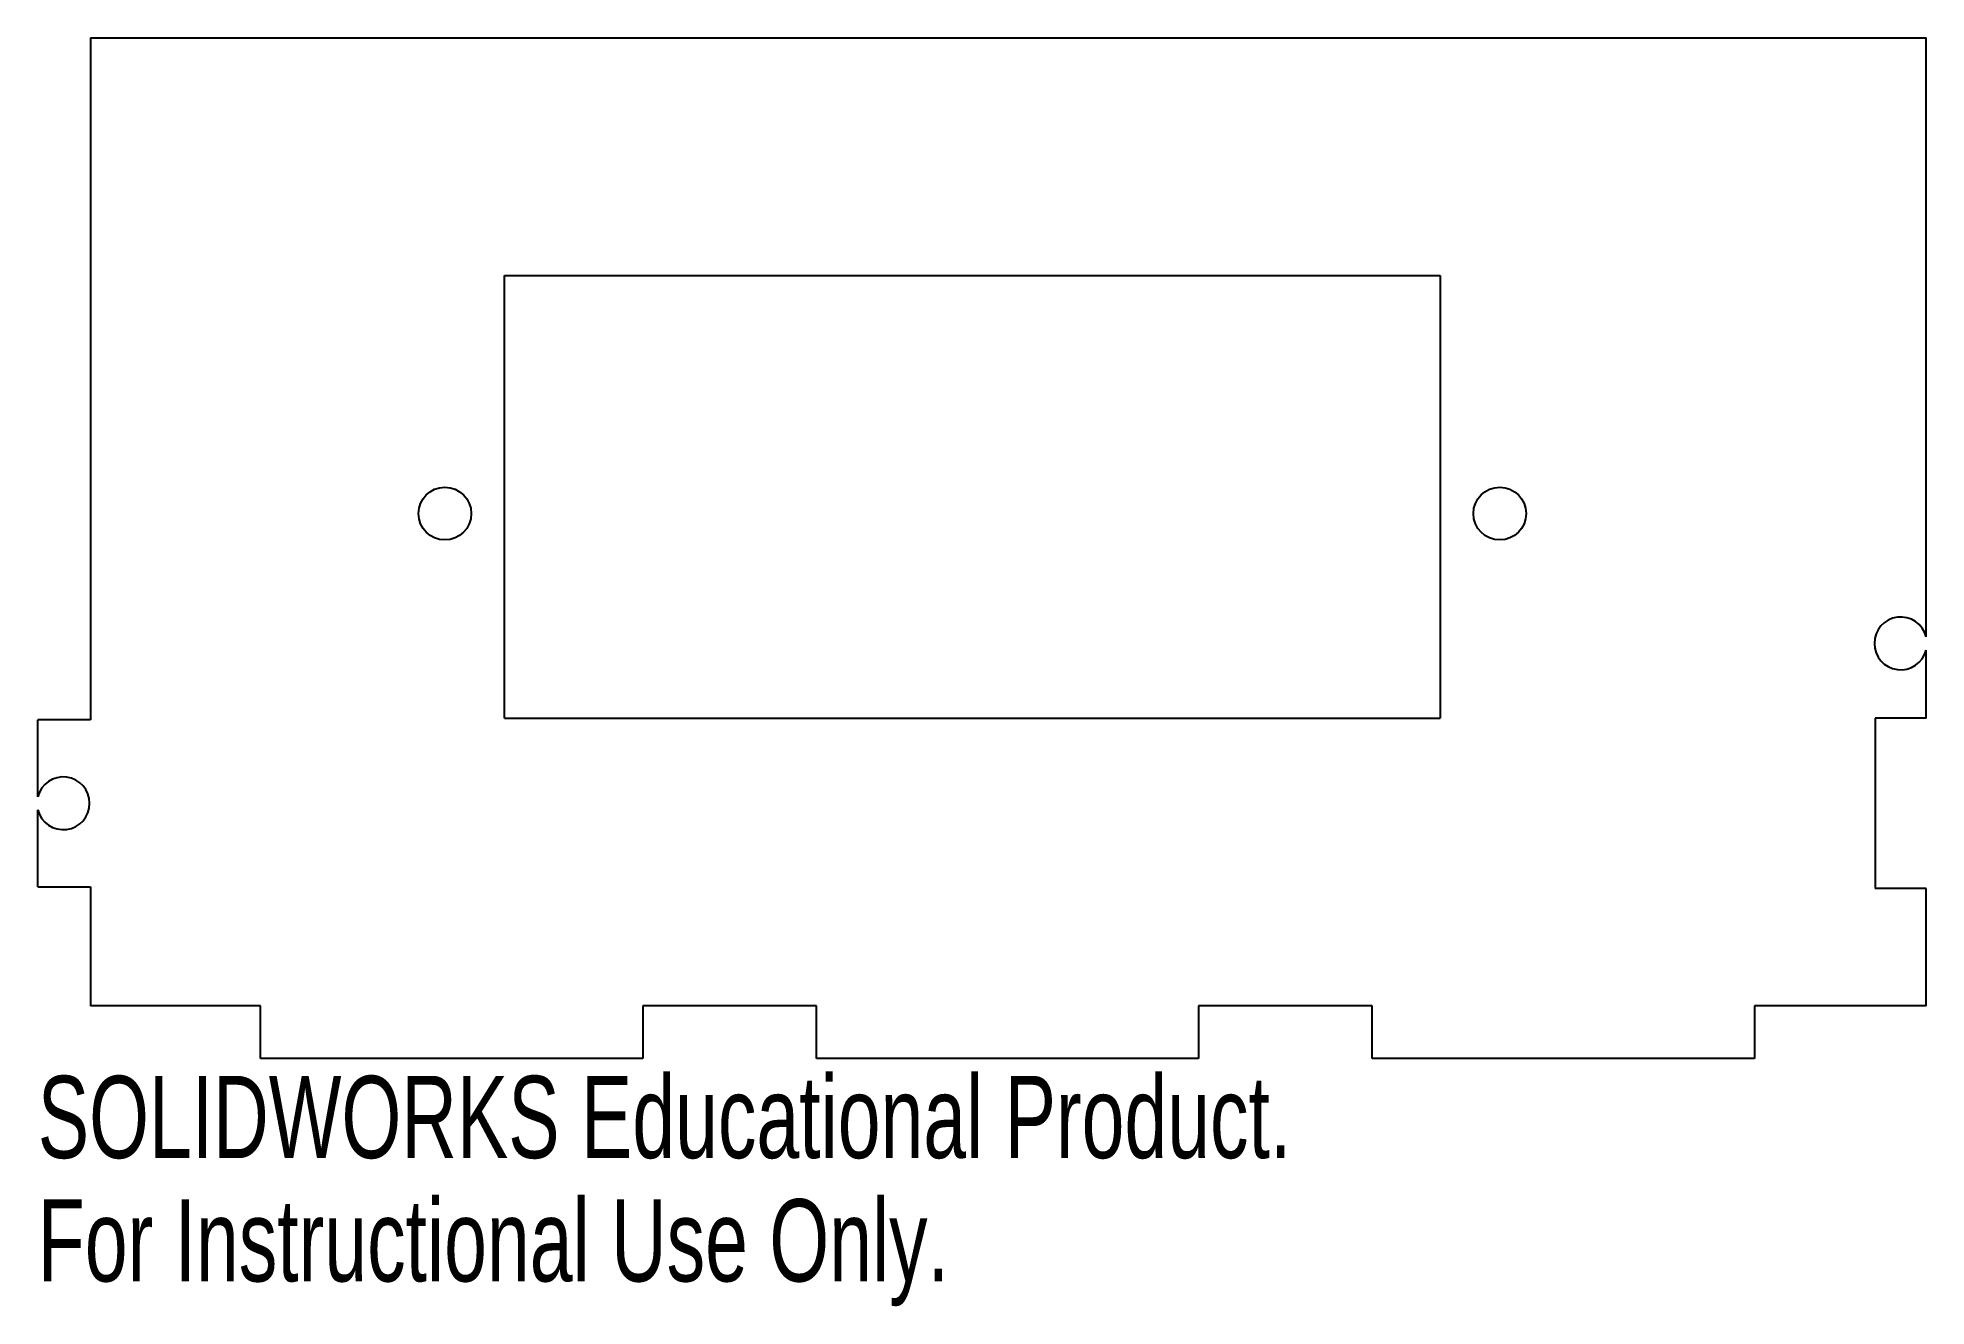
# Model space of a CAD drawing. Header units: millimetres. Extents: x -56 to 56, y -18 to 57.
import ezdxf

# ---------------------------------------------------------------- set-up
doc = ezdxf.new("R2010")
doc.units = ezdxf.units.MM
doc.styles.add('SLDTEXTSTYLE0', font='TXT', dxfattribs={"width": 0.7})

msp = doc.modelspace()

# ---------------------------------------------------------------- linework, layer by layer
at = {"color": 7, "linetype": 'Continuous', "lineweight": 25}
for p, q in [((-52.4, 57), (-52.4, 16.9)), ((-52.4, 57), (55.5, 57)), ((55.5, 21.79), (55.5, 57)), ((-28.07, 43.03), (26.93, 43.03)), ((-28.07, 17), (-28.07, 43.03)), ((26.93, 43.03), (26.93, 17)), ((55.5, 17), (55.5, 21.01)), ((-52.4, 16.9), (-55.5, 16.9)), ((-55.5, 12.39), (-55.5, 16.9)), ((-28.07, 17), (26.93, 17)), ((55.5, 17), (52.5, 17)), ((52.5, 17), (52.5, 7)), ((-55.5, 7.1), (-55.5, 11.61)), ((-55.5, 7.1), (-52.4, 7.1)), ((-52.4, 7.1), (-52.4, 0.1)), ((55.5, 7), (52.5, 7)), ((55.5, 0.1), (55.5, 7)), ((-42.4, 0.1), (-52.4, 0.1)), ((-42.4, -3), (-42.4, 0.1)), ((-9.73, 0.1), (-19.93, 0.1)), ((-19.93, 0.1), (-19.93, -3)), ((-9.73, -3), (-9.73, 0.1)), ((22.93, 0.1), (12.73, 0.1)), ((12.73, 0.1), (12.73, -3)), ((22.93, -3), (22.93, 0.1)), ((55.5, 0.1), (45.4, 0.1)), ((45.4, 0.1), (45.4, -3)), ((-19.93, -3), (-42.4, -3)), ((12.73, -3), (-9.73, -3)), ((45.4, -3), (22.93, -3))]:
    msp.add_line(p, q, dxfattribs=at)
for centre in [(-31.57, 29.03), (30.43, 29.03)]:
    msp.add_circle(centre, 1.55, dxfattribs=at)
for centre, start, end in [((54, 21.4), 14.5926, 345.4074), ((-54, 12), 194.5926, 165.4074)]:
    msp.add_arc(centre, 1.55, start, end, dxfattribs=at)

# ---------------------------------------------------------------- texts
at = {"color": 7, "linetype": 'Continuous', "char_height": 4.8336, "attachment_point": 1, "style": 'SLDTEXTSTYLE0'}
for s, insert in [('SOLIDWORKS Educational Product.', (-55.5, -4.02)), ('For Instructional Use Only.', (-55.5, -11.27))]:
    msp.add_mtext(s, dxfattribs=dict(at, insert=insert))

doc.saveas('drawing.dxf')
